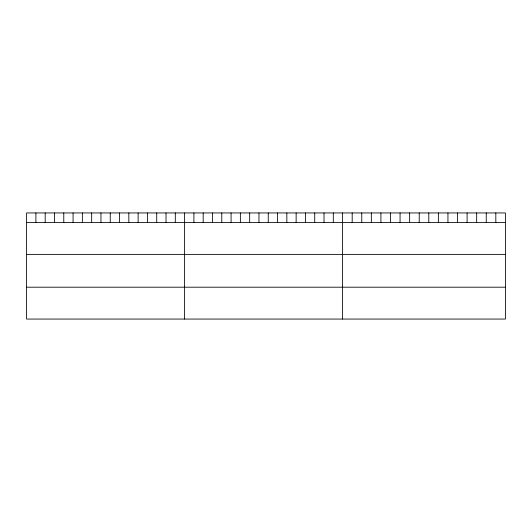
<?xml version="1.0" encoding="UTF-8"?>
<svg xmlns="http://www.w3.org/2000/svg" width="532" height="532" viewBox="0 0 532 532"><rect width="100%" height="100%" fill="white"/><g stroke="black" fill="none" stroke-linecap="round" stroke-linejoin="round"><path stroke-width="0.8" d="M505.4 222.529L505.4 319.06L26.6 319.06L26.6 212.94L505.4 212.94L505.4 222.529L26.6 222.529M26.6 254.382L505.4 254.382M26.6 287.2L505.4 287.2M495.824 212.94L495.824 222.529M486.248 212.94L486.248 222.529M476.672 212.94L476.672 222.529M467.096 212.94L467.096 222.529M457.52 212.94L457.52 222.529M447.944 212.94L447.944 222.529M438.368 212.94L438.368 222.529M428.792 212.94L428.792 222.529M419.216 212.94L419.216 222.529M409.64 212.94L409.64 222.529M400.064 212.94L400.064 222.529M390.488 212.94L390.488 222.529M380.912 212.94L380.912 222.529M371.336 212.94L371.336 222.529M361.76 212.94L361.76 222.529M352.184 212.94L352.184 222.529M342.608 212.94L342.608 319.06M333.311 212.94L333.311 222.529M324.021 212.94L324.021 222.529M314.725 212.94L314.725 222.529M305.428 212.94L305.428 222.529M296.138 212.94L296.138 222.529M286.841 212.94L286.841 222.529M277.544 212.94L277.544 222.529M268.254 212.94L268.254 222.529M258.958 212.94L258.958 222.529M249.668 212.94L249.668 222.529M240.371 212.94L240.371 222.529M231.074 212.94L231.074 222.529M221.784 212.94L221.784 222.529M212.487 212.94L212.487 222.529M203.191 212.94L203.191 222.529M193.901 212.94L193.901 222.529M184.604 212.94L184.604 319.06M175.307 212.94L175.307 222.529M166.017 212.94L166.017 222.529M156.721 212.94L156.721 222.529M147.424 212.94L147.424 222.529M138.134 212.94L138.134 222.529M128.837 212.94L128.837 222.529M119.54 212.94L119.54 222.529M110.25 212.94L110.25 222.529M100.954 212.94L100.954 222.529M91.664 212.94L91.664 222.529M82.367 212.94L82.367 222.529M73.07 212.94L73.07 222.529M63.78 212.94L63.78 222.529M54.483 212.94L54.483 222.529M45.187 212.94L45.187 222.529M35.897 212.94L35.897 222.529"/></g></svg>
